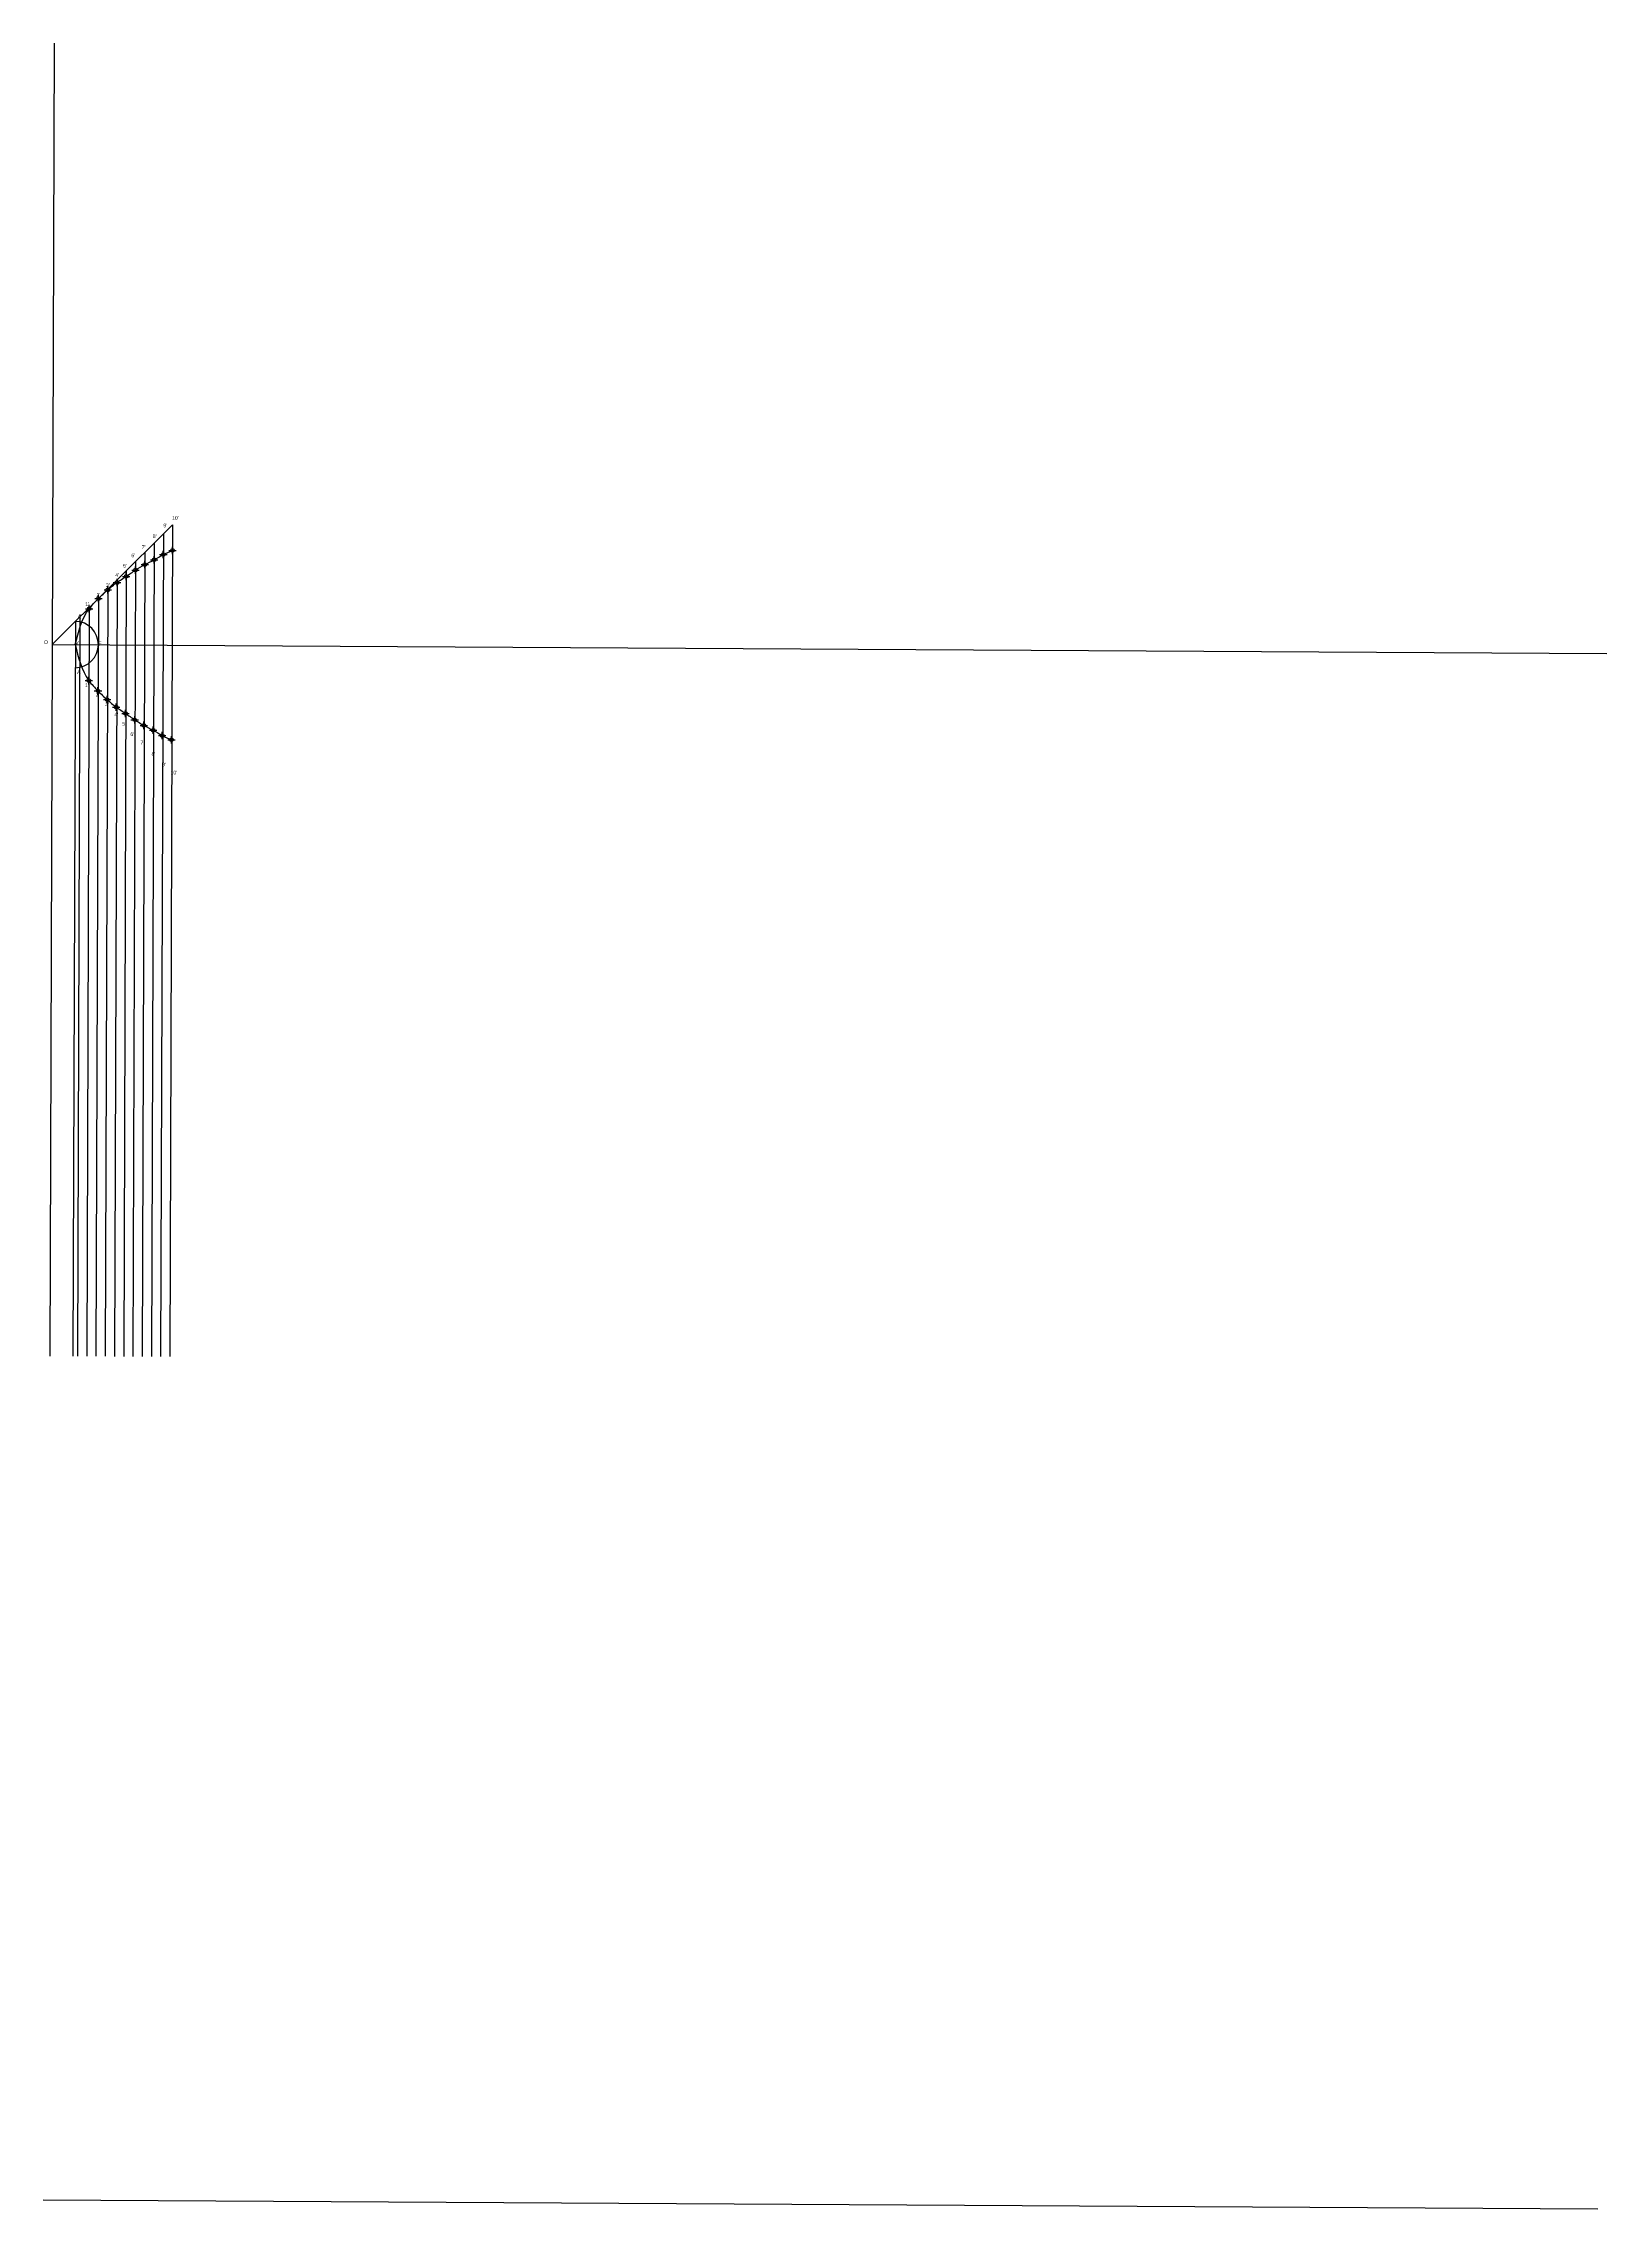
# Model space of a CAD drawing. Header units: millimetres. Extents: x 1944 to 3636, y -48 to 2294.
import ezdxf

# ---------------------------------------------------------------- set-up
doc = ezdxf.new("R2010")
doc.units = ezdxf.units.MM
doc.header["$PDMODE"] = 34
doc.header["$PDSIZE"] = 4
doc.styles.get("Standard").update_dxf_attribs({"font": 'arial.ttf'})

msp = doc.modelspace()

# ---------------------------------------------------------------- linework, layer by layer
for p, q in [((1955.5, 2294.2), (1950.7, 874.1)), ((1953.3, 1643.9), (2083.7, 1773.2)), ((2073.7, 1763.2), (2070.7, 873.7)), ((2083.7, 1773.2), (2080.7, 873.6)), ((2043.6, 1733.4), (2040.7, 873.8)), ((2053.6, 1743.4), (2050.7, 873.7)), ((2063.6, 1753.3), (2060.7, 873.7)), ((2023.5, 1713.5), (2020.7, 873.8)), ((2033.5, 1723.5), (2030.7, 873.8)), ((2003.4, 1693.6), (2000.7, 873.9)), ((2003.4, 1693.6), (2000.7, 873.9)), ((2013.5, 1703.6), (2010.7, 873.9)), ((1978.4, 1668.8), (1975.7, 874)), ((1983.4, 1676.5), (1980.7, 874)), ((1993.4, 1683.7), (1990.7, 873.9)), ((1953.3, 1643.9), (3635.7, 1634.3)), ((1943.7, -38.5), (3626.1, -48.1)), ((1943.7, -38.5), (3626.1, -48.1))]:
    msp.add_line(p, q)
for start, end in [(269.8069, 89.6728), (179.5402, 180.0735), (179.6735, 179.8069)]:
    msp.add_arc((1978.3, 1643.8), 25, start, end)
for points in [[(1978.3, 1643.8), (1993.4, 1682.6), (2003.4, 1693.6), (2013.5, 1703), (2023.5, 1710.9), (2033.5, 1717.6), (2043.5, 1724.4), (2053.6, 1730.3), (2063.6, 1735.5), (2073.6, 1741.1), (2083.6, 1745.6)], [(1978.3, 1643.8), (1993, 1604.8), (2002.9, 1593.6), (2012.8, 1584.2), (2022.7, 1576.2), (2032.7, 1569.3), (2042.6, 1562.5), (2052.6, 1556.4), (2062.5, 1551.1), (2072.5, 1545.4), (2082.5, 1540.8)]]:
    msp.add_spline(points, degree=3)
for p in [(2053.6, 1730.3), (2063.6, 1735.5), (2073.6, 1741.1), (2083.6, 1745.6), (2023.5, 1710.9), (2033.5, 1717.6), (2043.5, 1724.4), (1993.4, 1682.6), (2003.4, 1693.6), (2013.5, 1703), (1993, 1604.8), (2002.9, 1593.6), (2012.8, 1584.2), (2022.7, 1576.2), (2032.7, 1569.3), (2042.6, 1562.5), (2052.6, 1556.4), (2062.5, 1551.1), (2072.5, 1545.4), (2082.5, 1540.8)]:
    msp.add_point(p)

# ---------------------------------------------------------------- texts
for s, p in [("10'", (2083, 1779)), ("8'", (2062.1, 1759)), ("9'", (2073.7, 1770.6)), ("6'", (2039, 1738.2)), ("7'", (2050.1, 1747)), ("3'", (2011.5, 1706)), ("4'", (2021.6, 1717)), ("5'", (2030.1, 1727.1)), ("1'", (1989.2, 1685.6)), ("2'", (2001.3, 1695.7)), ('A', (1980.7, 1671.5)), ('O', (1944.4, 1644.5)), ('V', (1978.3, 1643.7)), ('F', (2003.3, 1643.6))]:
    msp.add_text(s, height=4).set_placement(p)
for s, p in [('A', (1980.3, 1612.1)), ("1'", (1988.7, 1597.8)), ("2'", (2000.6, 1587.5)), ("3'", (2010.7, 1577.3)), ("4'", (2020.7, 1566.1)), ("5'", (2029.1, 1556)), ("6'", (2037.9, 1544.8)), ("7'", (2048.9, 1535.8)), ("8'", (2060.8, 1523.6)), ("9'", (2072.2, 1512)), ("10'", (2081.4, 1503.4))]:
    msp.add_text(s, height=4, rotation=359.3471).set_placement(p)

doc.saveas('drawing.dxf')
